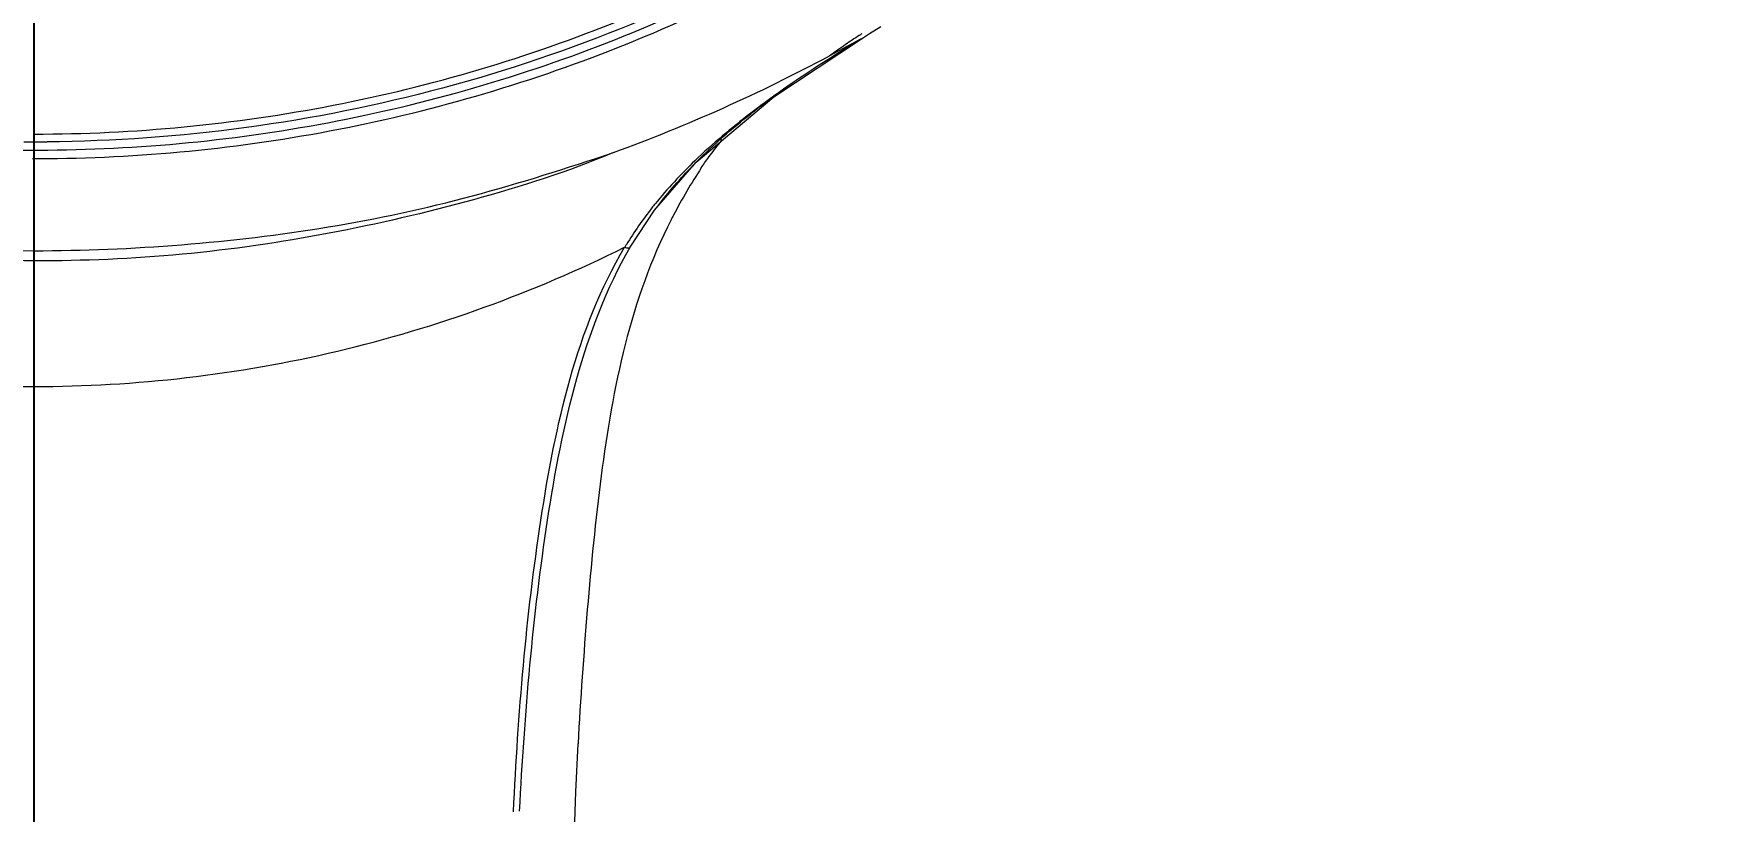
# Model space of a CAD drawing. Extents: x 8886 to 9306, y -19565 to -18971.
# Drawn here: x 9035.02 to 9070.9, y -19100.6 to -19084.13 of the extents above; entities that cross this region are included whole.
import ezdxf

# ---------------------------------------------------------------- set-up
doc = ezdxf.new("R2010")
doc.units = 0
doc.header["$MEASUREMENT"] = 0
doc.linetypes.add('CENTER', pattern=[47.5, 22, -8.5, 8.5, -8.5])
doc.linetypes.add('HIDDEN2', pattern=[4.7625, 3.175, -1.5875])
doc.layers.get('DEFPOINTS').update_dxf_attribs({"linetype": 'CONTINUOUS'})
doc.layers.add('02___PRT_ALL_AXES', color=7, linetype='CONTINUOUS')
doc.layers.add('1', color=4, linetype='HIDDEN2', lineweight=13)
doc.layers.add('5', color=2, linetype='CONTINUOUS', lineweight=9)
doc.styles.get("Standard").update_dxf_attribs({"font": ''})
doc.styles.get('Standard').set_extended_font_data('Gulim')
doc.dimstyles.new('STANDARD$0', dxfattribs={"dimtxt": 3.5, "dimasz": 2.5, "dimexe": 0.7, "dimexo": 0.7, "dimgap": 0.5, "dimtad": 3, "dimdec": 4, "dimdsep": 46, "dimtxsty": 'Standard', "dimcen": 0, "dimclrd": 2, "dimclre": 2, "dimclrt": 4, "dimadec": 0, "dimazin": 0, "dimtp": 0.2, "dimtm": 0.1, "dimtfac": 0.5, "dimtdec": 4, "dimtmove": 1, "dimatfit": 3, "dimfxl": 1, "dimtolj": 1, "dimarcsym": 0})

# ---------------------------------------------------------------- blocks, each defined once
blk = doc.blocks.new('*D24')
at = {"layer": '5', "color": 2, "lineweight": -2, "transparency": 16777216}
for p, q in [((9035.895, -19018.46), (9076.224, -19018.46)), ((9075.524, -19023.46), (9075.524, -19186.464)), ((9048.557, -19191.464), (9076.224, -19191.464))]:
    blk.add_line(p, q, dxfattribs=at)
at = {"layer": '5', "color": 2, "transparency": 16777216}
for points in [[(9074.691, -19023.46), (9076.358, -19023.46), (9075.524, -19018.46)], [(9074.691, -19186.464), (9076.358, -19186.464), (9075.524, -19191.464)]]:
    blk.add_solid(points, dxfattribs=at)
at = {"layer": 'DEFPOINTS', "color": 0, "transparency": 16777216}
for p in [(9035.195, -19018.46), (9047.857, -19191.464), (9075.524, -19191.464)]:
    blk.add_point(p, dxfattribs=at)
at = {"layer": '5', "color": 4, "transparency": 16777216, "insert": (9070.339, -19113.535), "char_height": 5, "attachment_point": 5, "rotation": 90, "bg_fill": 3, "box_fill_scale": 1.25, "bg_fill_color": 256, "bg_fill_true_color": 13158600, "bg_fill_transparency": 0}
blk.add_mtext('\\A1;230.7', dxfattribs=at)

msp = doc.modelspace()

# ---------------------------------------------------------------- linework, layer by layer
at = {"layer": '02___PRT_ALL_AXES', "color": 1, "linetype": 'CENTER'}
msp.add_line((9035.025, -19033.195), (9035.025, -19487.492), dxfattribs=at)
at = {"layer": '1', "color": 7, "linetype": 'Continuous'}
for p, q in [((9050.701, -19085.459), (9052.557, -19084.231)), ((9052.552, -19084.233), (9051.879, -19084.592)), ((9052.557, -19084.231), (9052.557, -19084.231)), ((9049.058, -19086.845), (9050.701, -19085.459)), ((9049.56, -19086.434), (9049.594, -19086.393)), ((9034.996, -19086.769), (9035.026, -19086.769)), ((9035.026, -19088.935), (9035.026, -19086.769)), ((9048.175, -19087.864), (9049.058, -19086.845)), ((9048.177, -19087.862), (9048.243, -19087.774)), ((9047.66, -19088.648), (9048.177, -19087.862))]:
    msp.add_line(p, q, dxfattribs=at)
for points in [[(9052.557, -19084.231), (9052.731, -19084.12), (9052.971, -19083.971)], [(9049.166, -19086.966), (9049.186, -19086.935), (9049.201, -19086.913), (9049.218, -19086.888), (9049.237, -19086.86), (9049.258, -19086.829), (9049.281, -19086.797), (9049.306, -19086.763), (9049.332, -19086.727), (9049.358, -19086.691), (9049.386, -19086.654), (9049.415, -19086.616), (9049.444, -19086.579), (9049.473, -19086.541), (9049.503, -19086.504), (9049.533, -19086.467), (9049.56, -19086.434)], [(9046.446, -19112.033), (9046.408, -19109.412), (9046.39, -19106.912), (9046.398, -19104.538), (9046.435, -19102.292), (9046.505, -19100.184), (9046.555, -19099.173)]]:
    msp.add_lwpolyline(points, dxfattribs=at)
for centre, radius, start, end in [((9061.824, -19098.417), 17.03, 123.1579, 124.3266), ((9061.517, -19097.949), 16.47, 122.9293, 123.1525), ((9062.755, -19099.775), 18.676, 124.335, 125.6149), ((9074.612, -19120.439), 42.397, 121.3541, 121.9478), ((9035.14, -19053.328), 35.463, 290.0599, 298.1653), ((9062.07, -19101.314), 19.52, 125.7632, 127.3947), ((9060.775, -19099.273), 17.103, 125.8061, 128.0976), ((9063.138, -19102.783), 21.337, 125.5441, 125.7858), ((9060.072, -19094.135), 13.053, 143.3859, 143.5734), ((9035.049, -19051.311), 37.409, 250.7983, 269.9642), ((9035.025, -19053.053), 33.362, 269.6371, 270.4851), ((9035.025, -19053.148), 33.442, 269.9992, 270.3387), ((9035.022, -19052.649), 33.941, 270.3388, 270.5061), ((9035.026, -19053.026), 33.743, 269.9994, 270.5042), ((9059.048, -19093.452), 11.821, 146.7227, 152.3604), ((9056.426, -19094.139), 10.369, 135.5957, 135.8718), ((9056.503, -19094.214), 10.476, 135.2723, 135.5956), ((9054.945, -19093.192), 8.691, 141.0426, 141.7753), ((9058.539, -19093.175), 11.242, 152.4058, 152.9764), ((9053.725, -19092.332), 7.197, 148.6374, 149.2087)]:
    msp.add_arc(centre, radius, start, end, dxfattribs=at)
for points, knots in [([(9035.025, -19086.249), (9037.149, -19086.249), (9041.403, -19085.84), (9047.532, -19084.023), (9053.178, -19081.074), (9058.119, -19077.104), (9062.162, -19072.267), (9065.149, -19066.75), (9066.961, -19060.771), (9067.338, -19056.623), (9067.315, -19054.561)], [0, 0, 0, 0, 0.126827, 0.253368, 0.379403, 0.504766, 0.629402, 0.753365, 0.876817, 1, 1, 1, 1]), ([(9002.399, -19054.917), (9002.399, -19056.988), (9002.821, -19061.145), (9004.694, -19067.128), (9007.733, -19072.641), (9011.82, -19077.47), (9016.796, -19081.431), (9022.471, -19084.372), (9028.624, -19086.183), (9032.893, -19086.59), (9035.025, -19086.59)], [0, 0, 0, 0, 0.123181, 0.246634, 0.370608, 0.495253, 0.620621, 0.746653, 0.873186, 1, 1, 1, 1]), ([(9035.322, -19086.588), (9037.441, -19086.57), (9041.681, -19086.13), (9047.784, -19084.286), (9053.407, -19081.328), (9058.333, -19077.366), (9062.377, -19072.549), (9065.382, -19067.06), (9067.233, -19061.109), (9067.65, -19056.976), (9067.65, -19054.917)], [0, 0, 0, 0, 0.126819, 0.253347, 0.379372, 0.504731, 0.629372, 0.753348, 0.876813, 1, 1, 1, 1]), ([(9035.323, -19086.768), (9037.453, -19086.749), (9041.715, -19086.307), (9047.848, -19084.452), (9053.499, -19081.476), (9058.448, -19077.49), (9062.508, -19072.646), (9065.523, -19067.125), (9067.376, -19061.141), (9067.788, -19056.986), (9067.785, -19054.917)], [0, 0, 0, 0, 0.126821, 0.25335, 0.379375, 0.504734, 0.629374, 0.753348, 0.876812, 1, 1, 1, 1]), ([(9063.261, -19070.495), (9061.858, -19072.881), (9058.388, -19077.316), (9051.634, -19082.4), (9043.768, -19085.626), (9038.124, -19086.39), (9035.307, -19086.413)], [0, 0, 0, 0, 0.247544, 0.49696, 0.747997, 1, 1, 1, 1]), ([(9035.026, -19088.935), (9033.978, -19088.93), (9031.882, -19088.826), (9028.763, -19088.416), (9025.709, -19087.673), (9023.723, -19087.013), (9022.747, -19086.639)], [0, 0, 0, 0, 0.250358, 0.50061, 0.750516, 1, 1, 1, 1]), ([(9047.304, -19086.64), (9046.342, -19087.046), (9044.343, -19087.681), (9041.286, -19088.394), (9038.172, -19088.849), (9036.074, -19088.938), (9035.026, -19088.935)], [0, 0, 0, 0, 0.249404, 0.499378, 0.749611, 1, 1, 1, 1]), ([(9035.026, -19088.72), (9036.069, -19088.72), (9038.158, -19088.634), (9041.268, -19088.263), (9044.332, -19087.609), (9046.316, -19086.97), (9047.304, -19086.64)], [0, 0, 0, 0, 0.250197, 0.500497, 0.750349, 1, 1, 1, 1]), ([(9048.525, -19088.067), (9048.099, -19088.903), (9047.47, -19090.697), (9047.013, -19093.495), (9046.738, -19096.327), (9046.606, -19098.223), (9046.554, -19099.173)], [0, 0, 0, 0, 0.247955, 0.497443, 0.748529, 1, 1, 1, 1]), ([(9022.503, -19088.641), (9024.435, -19089.601), (9028.534, -19091.091), (9035.022, -19091.851), (9041.511, -19091.093), (9045.61, -19089.606), (9047.542, -19088.648)], [0, 0, 0, 0, 0.249897, 0.500042, 0.750147, 1, 1, 1, 1]), ([(9045.186, -19100.609), (9045.236, -19099.574), (9045.368, -19097.509), (9045.732, -19094.437), (9046.291, -19091.427), (9047.027, -19089.509), (9047.542, -19088.648)], [0, 0, 0, 0, 0.253113, 0.505253, 0.75495, 1, 1, 1, 1]), ([(9045.317, -19100.596), (9045.422, -19098.534), (9045.682, -19095.45), (9046.438, -19091.432), (9047.157, -19089.513), (9047.66, -19088.648)], [0, 0, 0, 0, 0.505235, 0.755152, 1, 1, 1, 1]), ([(9047.542, -19088.648), (9047.555, -19088.652), (9047.592, -19088.661), (9047.642, -19088.666), (9047.66, -19088.648)], [0, 0, 0, 0, 0.343374, 1, 1, 1, 1])]:
    msp.add_open_spline(points, degree=3, knots=knots, dxfattribs=at)
for points in [[(9052.178, -19084.464), (9051.688, -19084.769), (9051.204, -19085.086), (9050.734, -19085.422)], [(9050.215, -19085.806), (9049.803, -19086.121), (9049.405, -19086.454), (9049.031, -19086.813)], [(9049.06, -19086.842), (9049.424, -19086.474), (9049.816, -19086.133), (9050.222, -19085.814)], [(9049.031, -19086.813), (9048.732, -19087.101), (9048.448, -19087.405), (9048.187, -19087.728)], [(9048.245, -19087.775), (9048.473, -19087.475), (9048.721, -19087.19), (9048.984, -19086.919)], [(9048.118, -19087.815), (9047.924, -19088.061), (9047.743, -19088.319), (9047.58, -19088.587)]]:
    msp.add_open_spline(points, degree=3, dxfattribs=at)

# ---------------------------------------------------------------- next in the draw order: dimensions: what is measured, and where the dimension line sits
at = {"layer": '5'}
dim = msp.add_linear_dim(base=(9075.524, -19191.464), p1=(9035.195, -19018.46), p2=(9047.857, -19191.464), angle=90, dimstyle='STANDARD$0', override={"dimtxt": 5, "dimasz": 5, "dimdec": 1, "dimlfac": 1.333333, "dimzin": 9, "dimtdec": 1, "dimfxl": 1.25, "dimtfill": 1}, dxfattribs=at)
dim.commit()
dim.dimension.update_dxf_attribs({"geometry": '*D24', "text_midpoint": (9073.406, -19113.535), "dimtype": 160})

doc.saveas('drawing.dxf')
